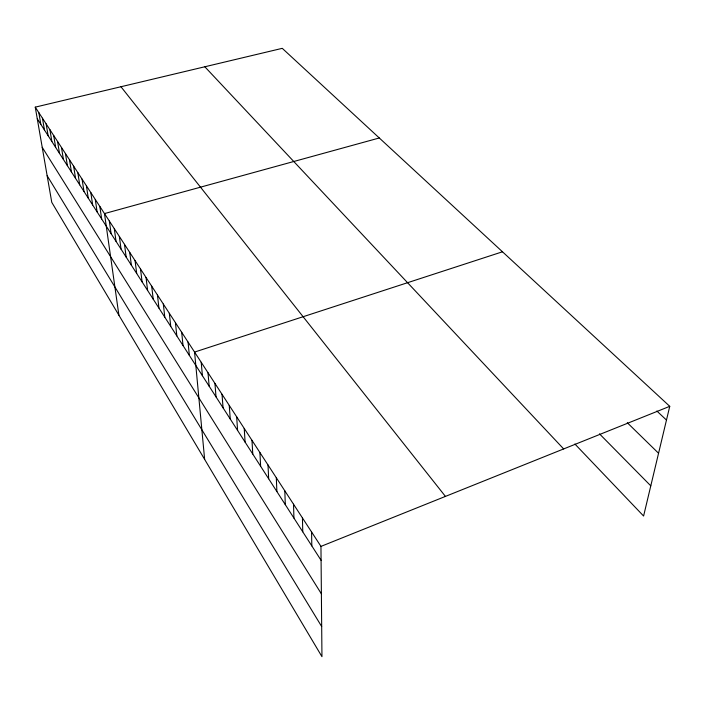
<?xml version="1.0" encoding="UTF-8"?>
<svg xmlns="http://www.w3.org/2000/svg" width="705" height="705" viewBox="0 0 705 705"><rect width="100%" height="100%" fill="white"/><g stroke="black" fill="none" stroke-linecap="round" stroke-linejoin="round"><path stroke-width="1.06" d="M35.25 107.142L320.96 546.393L321.956 656.663L51.765 202.326L35.25 107.142L282.264 48.337L669.75 406.327L643.595 516.025L574.883 444M320.96 546.393L669.75 406.327M502.48 251.791L194.562 352.077L204.644 459.404M379.29 137.977L104.481 213.58L118.907 315.232M656.848 411.015L666.472 420.057M627.274 422.7L658.558 453.253M599.47 433.839L650.785 485.842M204.829 66.772L563.648 448.926M120.952 86.741L445.437 496.408M37.277 118.819L321.083 560.316M42.221 147.31L321.383 593.83M47.138 175.686L321.683 626.542M38.828 112.641L40.837 124.362M42.459 118.22L44.459 129.993M46.142 123.886L48.134 135.713M49.888 129.641L51.87 141.52M53.686 135.492L55.66 147.416M57.546 141.432L59.511 153.408M61.476 147.46L63.424 159.497M65.459 153.593L67.398 165.675M69.513 159.823L71.434 171.958M73.637 166.16L75.541 178.347M77.823 172.602L79.718 184.842M82.08 179.141L83.957 191.434M86.415 185.803L88.266 198.149M90.813 192.571L92.655 204.97M95.29 199.453L97.114 211.905M99.846 206.459L101.652 218.964M109.346 221.062L111.108 233.672M114.298 228.676L116.034 241.339M119.348 236.439L121.057 249.156M124.485 244.335L126.169 257.105M129.72 252.39L131.377 265.212M135.06 260.594L136.691 273.469M140.498 268.949L142.093 281.877M146.041 277.47L147.609 290.451M151.69 286.16L153.223 299.193M157.453 295.016L158.951 308.103M163.331 304.058L164.794 317.188M169.323 313.276L170.751 326.459M175.439 322.679L176.832 335.915M181.687 332.275L183.036 345.565M188.059 342.075L189.363 355.408M201.207 362.291L202.414 375.721M207.993 372.725L209.156 386.199M214.928 383.388L216.03 396.897M222.013 394.28L223.062 407.834M229.257 405.41L230.244 419.008M236.66 416.796L237.594 430.438M244.23 428.437L245.093 442.114M251.976 440.343L252.778 454.055M259.898 452.522L260.63 466.269M268.006 464.992L268.667 478.774M276.307 477.752L276.889 491.57M284.811 490.821L285.305 504.665M293.518 504.207L293.932 518.078M302.436 517.928L302.762 531.817M311.584 531.984L311.813 545.89"/></g></svg>
